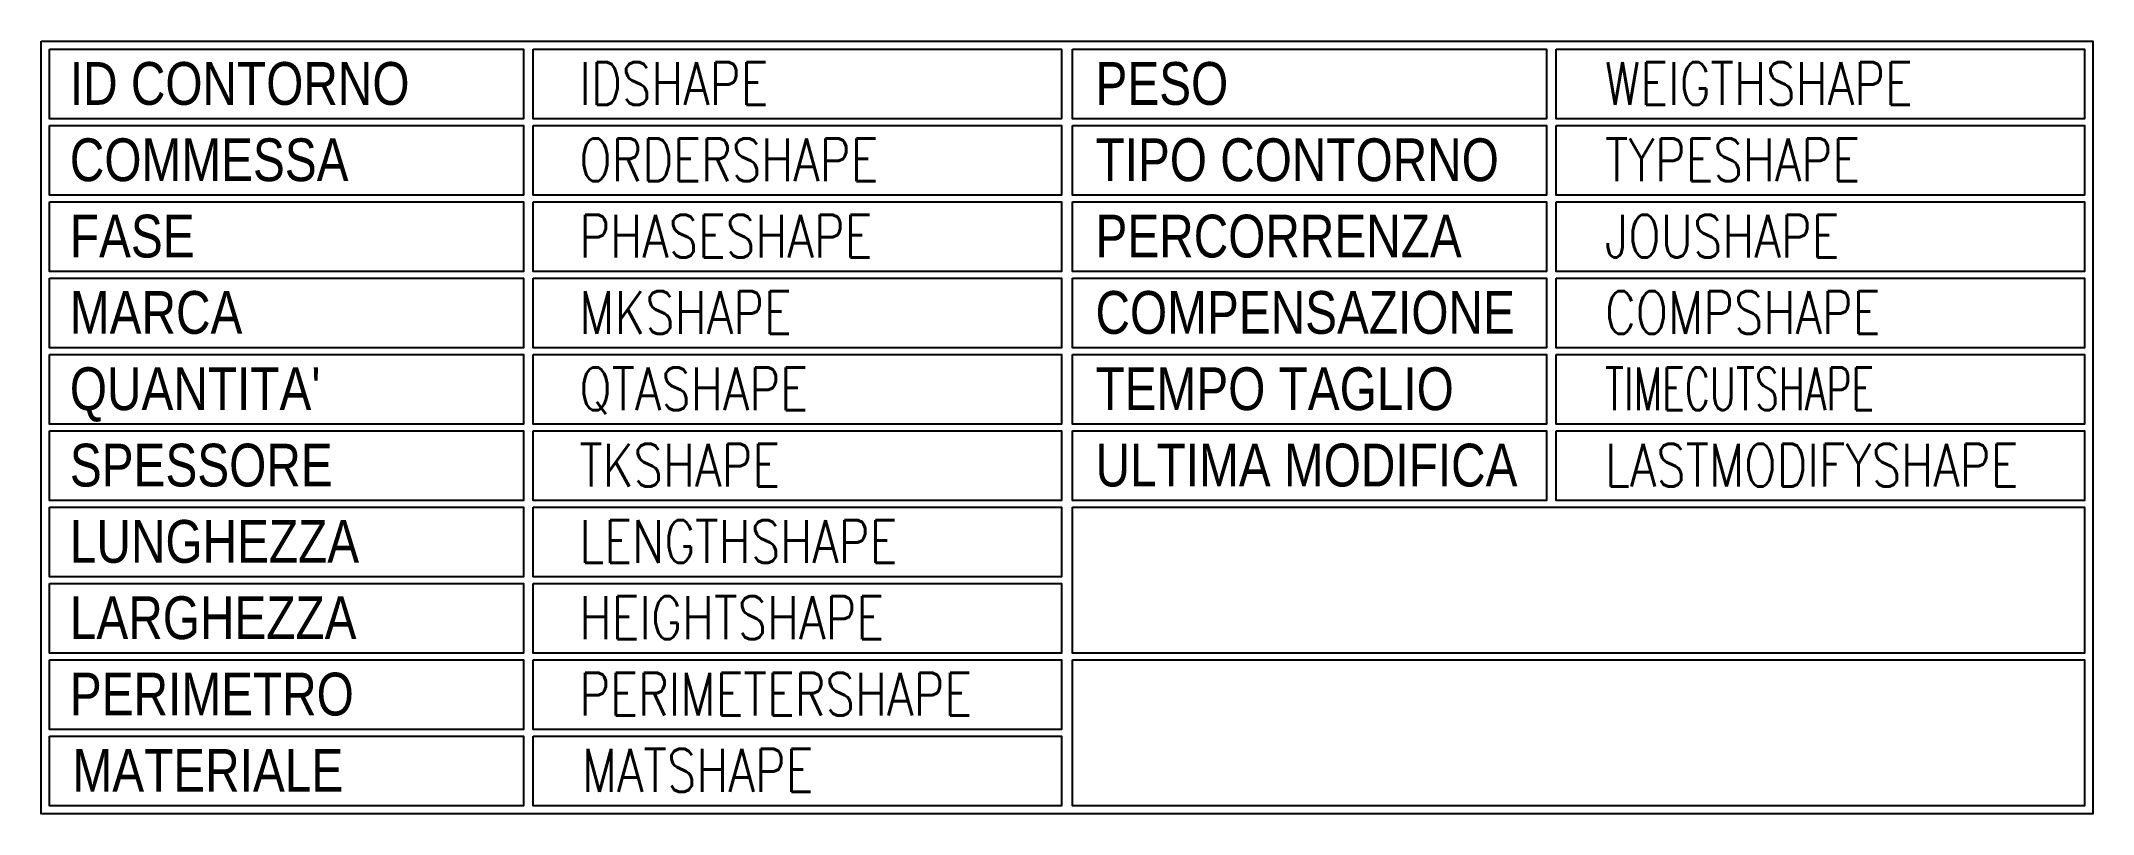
# Model space of a CAD drawing. Header units: millimetres. Extents: x 10000 to 10720, y 9729 to 10000.
import ezdxf

# ---------------------------------------------------------------- set-up
doc = ezdxf.new("R2010")
doc.units = ezdxf.units.MM
doc.styles.add('EasyCutStyle', font='romans.shx', dxfattribs={"width": 0.8})
doc.styles.add('EasyCutStyle1', font='arial.ttf', dxfattribs={"width": 0.8})

msp = doc.modelspace()

# ---------------------------------------------------------------- linework, layer by layer
at = {"color": 253}
msp.add_lwpolyline([(10000, 10000), (10720, 10000), (10720, 9729), (10000, 9729)], close=True, dxfattribs=at)
at = {"color": 2}
for points in [[(10002.95, 9997.14), (10169.28, 9997.14), (10169.28, 9972.73), (10002.95, 9972.73)], [(10002.95, 9997.14), (10169.28, 9997.14), (10169.28, 9972.73), (10002.95, 9972.73)], [(10361.93, 9997.14), (10528.25, 9997.14), (10528.25, 9972.73), (10361.93, 9972.73)], [(10002.95, 9970.38), (10169.28, 9970.38), (10169.28, 9945.97), (10002.95, 9945.97)], [(10361.93, 9970.38), (10528.25, 9970.38), (10528.25, 9945.97), (10361.93, 9945.97)], [(10002.95, 9943.61), (10169.28, 9943.61), (10169.28, 9919.2), (10002.95, 9919.2)], [(10361.93, 9943.61), (10528.25, 9943.61), (10528.25, 9919.2), (10361.93, 9919.2)], [(10002.95, 9916.85), (10169.28, 9916.85), (10169.28, 9892.44), (10002.95, 9892.44)], [(10361.93, 9916.85), (10528.25, 9916.85), (10528.25, 9892.44), (10361.93, 9892.44)], [(10002.95, 9890.09), (10169.28, 9890.09), (10169.28, 9865.68), (10002.95, 9865.68)], [(10361.93, 9890.09), (10528.25, 9890.09), (10528.25, 9865.68), (10361.93, 9865.68)], [(10002.95, 9863.32), (10169.28, 9863.32), (10169.28, 9838.91), (10002.95, 9838.91)], [(10361.93, 9863.32), (10528.25, 9863.32), (10528.25, 9838.91), (10361.93, 9838.91)], [(10002.95, 9836.56), (10169.28, 9836.56), (10169.28, 9812.15), (10002.95, 9812.15)], [(10002.95, 9809.8), (10169.28, 9809.8), (10169.28, 9785.39), (10002.95, 9785.39)], [(10002.95, 9783.03), (10169.28, 9783.03), (10169.28, 9758.62), (10002.95, 9758.62)], [(10002.95, 9756.27), (10169.28, 9756.27), (10169.28, 9731.86), (10002.95, 9731.86)]]:
    msp.add_lwpolyline(points, close=True, dxfattribs=at)
at = {"color": 1}
for points in [[(10172.67, 9997.14), (10358.07, 9997.14), (10358.07, 9972.73), (10172.67, 9972.73)], [(10531.65, 9997.14), (10717.05, 9997.14), (10717.05, 9972.73), (10531.65, 9972.73)], [(10172.67, 9970.38), (10358.07, 9970.38), (10358.07, 9945.97), (10172.67, 9945.97)], [(10531.65, 9970.38), (10717.05, 9970.38), (10717.05, 9945.97), (10531.65, 9945.97)], [(10172.67, 9943.61), (10358.07, 9943.61), (10358.07, 9919.2), (10172.67, 9919.2)], [(10531.65, 9943.61), (10717.05, 9943.61), (10717.05, 9919.2), (10531.65, 9919.2)], [(10172.67, 9916.85), (10358.07, 9916.85), (10358.07, 9892.44), (10172.67, 9892.44)], [(10531.65, 9916.85), (10717.05, 9916.85), (10717.05, 9892.44), (10531.65, 9892.44)], [(10172.67, 9890.09), (10358.07, 9890.09), (10358.07, 9865.68), (10172.67, 9865.68)], [(10531.65, 9890.09), (10717.05, 9890.09), (10717.05, 9865.68), (10531.65, 9865.68)], [(10172.67, 9863.32), (10358.07, 9863.32), (10358.07, 9838.91), (10172.67, 9838.91)], [(10531.65, 9863.32), (10717.05, 9863.32), (10717.05, 9838.91), (10531.65, 9838.91)], [(10172.67, 9836.56), (10358.07, 9836.56), (10358.07, 9812.15), (10172.67, 9812.15)], [(10361.93, 9836.56), (10717.05, 9836.56), (10717.05, 9785.39), (10361.93, 9785.39)], [(10172.67, 9809.8), (10358.07, 9809.8), (10358.07, 9785.39), (10172.67, 9785.39)], [(10172.67, 9783.03), (10358.07, 9783.03), (10358.07, 9758.62), (10172.67, 9758.62)], [(10361.93, 9783.03), (10717.05, 9783.03), (10717.05, 9731.86), (10361.93, 9731.86)], [(10172.67, 9756.27), (10358.07, 9756.27), (10358.07, 9731.86), (10172.67, 9731.86)]]:
    msp.add_lwpolyline(points, close=True, dxfattribs=at)

# ---------------------------------------------------------------- texts
at = {"color": 161, "style": 'EasyCutStyle1', "width": 0.8}
for s, p in [('ID CONTORNO', (10010.11, 9977.64)), ('PESO', (10370, 9977.64)), ('COMMESSA', (10010.11, 9950.88)), ('TIPO CONTORNO', (10370, 9950.88)), ('FASE', (10010.11, 9924.12)), ('PERCORRENZA', (10370, 9924.12)), ('MARCA', (10010.11, 9897.35)), ('COMPENSAZIONE', (10370, 9897.35)), ("QUANTITA'", (10010.11, 9870.59)), ('TEMPO TAGLIO', (10370, 9870.59)), ('SPESSORE', (10010.11, 9843.82)), ('ULTIMA MODIFICA', (10370, 9843.82)), ('LUNGHEZZA', (10010.11, 9817.06)), ('LARGHEZZA', (10010.11, 9790.3)), ('PERIMETRO', (10010.11, 9763.53)), ('MATERIALE', (10011.03, 9736.77))]:
    msp.add_text(s, height=15, dxfattribs=at).set_placement(p)
at = {"style": 'EasyCutStyle'}
for tag, p, width in [('IDSHAPE', (10188.88, 9977.64), 0.8), ('WEIGTHSHAPE', (10548.78, 9977.64), 0.8), ('ORDERSHAPE', (10188.88, 9950.88), 0.8), ('TYPESHAPE', (10548.78, 9950.88), 0.8), ('PHASESHAPE', (10188.88, 9924.12), 0.8), ('JOUSHAPE', (10548.78, 9924.12), 0.8), ('MKSHAPE', (10188.88, 9897.35), 0.8), ('COMPSHAPE', (10548.78, 9897.35), 0.8), ('QTASHAPE', (10188.88, 9870.59), 0.8), ('TIMECUTSHAPE', (10548.78, 9870.59), 0.65), ('TKSHAPE', (10188.88, 9843.82), 0.8), ('LASTMODIFYSHAPE', (10548.78, 9843.82), 0.8), ('LENGTHSHAPE', (10188.88, 9817.06), 0.8), ('HEIGHTSHAPE', (10188.88, 9790.3), 0.8), ('PERIMETERSHAPE', (10188.88, 9763.53), 0.8), ('MATSHAPE', (10189.8, 9736.77), 0.8)]:
    msp.add_attdef(tag, p, '-', height=15, dxfattribs=dict(at, width=width))

doc.saveas('drawing.dxf')
